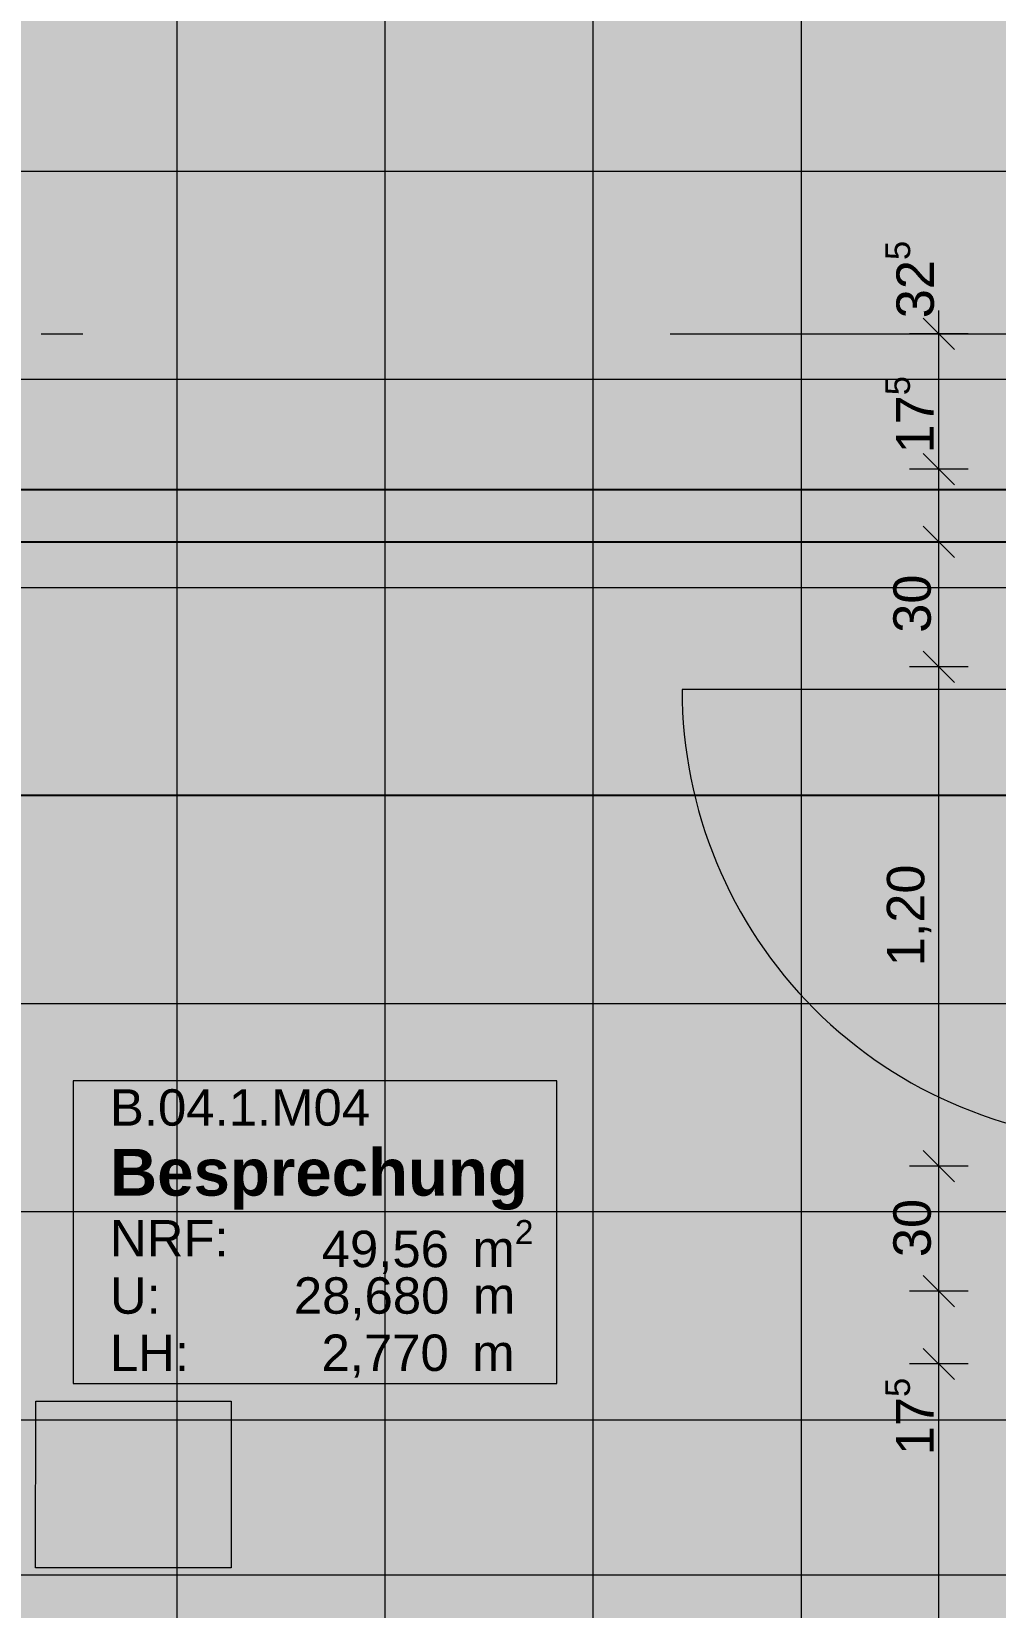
# Model space of a CAD drawing. Header units: metres. Extents: x -22.4 to 53.1, y 133.6 to 157.9.
# Drawn here: x -15.142 to -12.826, y 143.045 to 146.831 of the extents above; entities that cross this region are included whole.
import ezdxf

# ---------------------------------------------------------------- set-up
doc = ezdxf.new("R2010")
doc.units = ezdxf.units.M
doc.header["$MEASUREMENT"] = 0
doc.linetypes.add('Strichpunktlinie', pattern=[0.006703, 0.003528, -0.001764, 0, -0.001411])
for name, color, linetype in [('00  Raster', 7, 'Continuous'), ('40 Bemaßung 1_ 50 Bodenspiegel', 7, 'Continuous'), ('50 NUF - Raumstempel MIETERAUSBAU', 7, 'Continuous'), ('Neubau_20  Boden Aufbauten_Deckschraffur', 7, 'Continuous'), ('Neubau_20  Möbel', 7, 'Continuous'), ('Neubau_20 Wand Leichtbau MIETERAUSBAU', 7, 'Continuous'), ('Neubau_20 Wand Leichtbau MIETERAUSBAU_Schnittschraffur', 7, 'Continuous'), ('Neubau_20 Wand Leichtbau MIETERAUSBAU_Tür', 7, 'Continuous'), ('Neubau_50 NUF - Raumstempel MIETERAUSBAU', 7, 'Continuous')]:
    doc.layers.add(name, color=color, linetype=linetype)
doc.styles.add('ERSTELLTER_STIL_1', font='')
doc.styles.add('ERSTELLTER_STIL_3', font='')
doc.styles.get('ERSTELLTER_STIL_1').set_extended_font_data('Arial')
doc.styles.get('ERSTELLTER_STIL_3').set_extended_font_data('Arial', bold=True)

msp = doc.modelspace()

# ---------------------------------------------------------------- hatches: boundary and pattern name
at = {"layer": 'Neubau_20  Boden Aufbauten_Deckschraffur', "linetype": 'Continuous', "lineweight": 0, "true_color": 0xffffff}
msp.add_hatch(color=7, dxfattribs=at).paths.add_polyline_path([(-10.4166, 150.382), (-18.9066, 150.382), (-18.9066, 145.78), (-18.9066, 137.9199), (-12.5191, 137.9199), (-12.4315, 137.9199), (-12.4315, 143.6799), (-12.4941, 143.6799), (-12.4941, 145.73), (-12.3691, 145.73), (-9.8816, 145.7299), (-9.8816, 150.225), (-10.4166, 150.225)])
at = {"layer": 'Neubau_20  Boden Aufbauten_Deckschraffur', "linetype": 'Continuous', "lineweight": 18}
h = msp.add_hatch(dxfattribs=at)
h.set_pattern_fill('Verband__Quadrat__50x50__4D', color=6, style=0, pattern_type=2)
h.set_pattern_definition([(0, (-7.29265, 148.9955), (0, 0.5), []), (90, (-7.29265, 148.9955), (-0.5, 0), [])])
h.paths.add_polyline_path([(-10.4166, 150.382), (-18.9066, 150.382), (-18.9066, 145.78), (-18.9066, 137.9199), (-12.5191, 137.9199), (-12.4315, 137.9199), (-12.4315, 143.6799), (-12.4941, 143.6799), (-12.4941, 145.73), (-12.3691, 145.73), (-9.8816, 145.7299), (-9.8816, 150.225), (-10.4166, 150.225)])
at = {"layer": 'Neubau_20 Wand Leichtbau MIETERAUSBAU_Schnittschraffur', "linetype": 'Continuous', "lineweight": 18}
msp.add_hatch(color=9, dxfattribs=at).paths.add_polyline_path([(-18.9066, 145.605), (-12.494, 145.605), (-12.369, 145.73), (-18.9066, 145.73)])

# ---------------------------------------------------------------- linework, layer by layer
at = {"layer": '00  Raster', "color": 5, "linetype": 'Strichpunktlinie', "lineweight": 13, "ltscale": 1000}
msp.add_line((-20.4108, 146.1049), (33.1556, 146.1049), dxfattribs=at)
at = {"layer": '40 Bemaßung 1_ 50 Bodenspiegel', "color": 7, "linetype": 'Continuous', "lineweight": 13, "ltscale": 1000}
for p, q in [((-12.9621, 146.1049), (-12.9621, 146.1612)), ((-12.9246, 146.0674), (-12.9996, 146.1424)), ((-12.8918, 146.1049), (-13.0325, 146.1049)), ((-12.9621, 145.78), (-12.9621, 146.1049)), ((-12.9996, 145.8175), (-12.9246, 145.7425)), ((-12.8918, 145.78), (-13.0325, 145.78)), ((-12.9621, 145.605), (-12.9621, 145.78)), ((-12.9996, 145.6425), (-12.9246, 145.5675)), ((-12.8918, 145.605), (-13.0325, 145.605)), ((-12.9621, 145.305), (-12.9621, 145.605)), ((-12.9996, 145.3425), (-12.9246, 145.2675)), ((-12.8918, 145.305), (-13.0325, 145.305)), ((-12.9621, 144.1049), (-12.9621, 145.305)), ((-18.9066, 144.9977), (-12.5441, 144.9977)), ((-12.9996, 144.1424), (-12.9246, 144.0674)), ((-12.8918, 144.1049), (-13.0325, 144.1049)), ((-12.9621, 143.8049), (-12.9621, 144.1049)), ((-12.9996, 143.8424), (-12.9246, 143.7674)), ((-12.8918, 143.8049), (-13.0325, 143.8049)), ((-12.9621, 143.6299), (-12.9621, 143.8049)), ((-12.9996, 143.6674), (-12.9246, 143.5924)), ((-12.8918, 143.6299), (-13.0325, 143.6299)), ((-12.9621, 138.5399), (-12.9621, 143.6299)), ((-18.9066, 143.1229), (-12.5441, 143.1229))]:
    msp.add_line(p, q, dxfattribs=at)
at = {"layer": 'Neubau_20  Möbel', "color": 9, "linetype": 'Continuous', "lineweight": 18, "ltscale": 1000, "flags": 128}
msp.add_lwpolyline([(-15.1322, 143.1403), (-15.1321, 143.5403), (-14.6621, 143.5402), (-14.6622, 143.1402)], close=True, dxfattribs=at)
at = {"layer": 'Neubau_20 Wand Leichtbau MIETERAUSBAU', "color": 7, "linetype": 'Continuous', "lineweight": 25, "ltscale": 1000, "flags": 128}
for points in [[(-12.369, 145.73), (-18.9066, 145.73)], [(-18.9066, 145.605), (-12.494, 145.605)]]:
    msp.add_lwpolyline(points, dxfattribs=at)
at = {"layer": 'Neubau_20 Wand Leichtbau MIETERAUSBAU_Tür', "color": 7, "linetype": 'Continuous', "lineweight": 18, "ltscale": 1000}
msp.add_line((-12.494, 145.25), (-13.579, 145.25), dxfattribs=at)
at = {"layer": 'Neubau_20 Wand Leichtbau MIETERAUSBAU_Tür', "color": 7, "linetype": 'Continuous', "lineweight": 13, "ltscale": 1000}
msp.add_arc((-12.494, 145.25), 1.085, 179.9993, 269.9993, dxfattribs=at)
at = {"layer": 'Neubau_50 NUF - Raumstempel MIETERAUSBAU', "color": 7, "linetype": 'Continuous', "lineweight": 13, "ltscale": 1000}
for p, q in [((-13.8799, 144.3099), (-15.0421, 144.3099)), ((-15.0421, 144.3099), (-15.0421, 143.5831)), ((-13.8799, 143.5831), (-13.8799, 144.3099)), ((-15.0421, 143.5831), (-13.8799, 143.5831))]:
    msp.add_line(p, q, dxfattribs=at)

# ---------------------------------------------------------------- texts
at = {"layer": '40 Bemaßung 1_ 50 Bodenspiegel', "color": 7, "linetype": 'Continuous', "lineweight": 13, "char_height": 0.09, "attachment_point": 7, "rotation": 90, "style": 'ERSTELLTER_STIL_1'}
for s, insert in [('\\A1;{\\pql;\\fArial|b0|i0|c0|p38;32\\fArial|b0|i0|c0|p38;\\A1{\\H.66x;\\S5^  ;}}', (-12.9477, 146.1424)), ('\\A1;{\\pql;\\fArial|b0|i0|c0|p38;17\\fArial|b0|i0|c0|p38;\\A1{\\H.66x;\\S5^  ;}}', (-12.9483, 145.8175)), ('\\A1;{\\pql;\\fArial|b0|i0|c0|p38;17\\fArial|b0|i0|c0|p38;\\A1{\\H.66x;\\S5^  ;}}', (-12.9483, 143.4107))]:
    msp.add_mtext(s, dxfattribs=dict(at, insert=insert))
for s, insert, width in [('\\A1;{\\pql;\\fArial|b0|i0|c0|p38;30}', (-12.9801, 145.3867), 0.136595), ('\\A1;{\\pql;\\fArial|b0|i0|c0|p38;1,20}', (-12.9801, 144.5852), 0.239452), ('\\A1;{\\pql;\\fArial|b0|i0|c0|p38;30}', (-12.9801, 143.8866), 0.136595)]:
    msp.add_mtext(s, dxfattribs=dict(at, insert=insert, width=width))
at = {"layer": '50 NUF - Raumstempel MIETERAUSBAU', "color": 7, "linetype": 'Continuous', "lineweight": 18, "attachment_point": 1}
for s, insert, char_height, style in [('\\A1;{\\pql;\\pt0;\\fArial|b0|i0|c0|p38;B.04.1.M04}', (-14.9537, 144.2899), 0.0875, 'ERSTELLTER_STIL_1'), ('\\A1;{\\pqj;\\pt0;\\fArial|b1|i0|c0|p38;Besprechung}', (-14.9537, 144.1467), 0.1125, 'ERSTELLTER_STIL_3'), ('\\A1;{\\pqj;\\pt0;\\fArial|b0|i0|c0|p38;NRF: }', (-14.9537, 143.9756), 0.0875, 'ERSTELLTER_STIL_1'), ('\\A1;{\\pql;\\pt0,0.1;\\fArial|b0|i0|c0|p38;49,56\\fArial|b0|i0|c0|p38;\\A1{\\H.66x;\\S^  ;}\\fArial|b0|i0|c0|p38; m\\fArial|b0|i0|c0|p38;\\A1{\\H.66x;\\S2^  ;}}', (-14.4449, 143.9756), 0.0875, 'ERSTELLTER_STIL_1'), ('\\A1;{\\pqj;\\pt0;\\fArial|b0|i0|c0|p38;U: }', (-14.9537, 143.8381), 0.0875, 'ERSTELLTER_STIL_1'), ('\\A1;{\\pql;\\pt0,0.1;\\fArial|b0|i0|c0|p38;28,680\\fArial|b0|i0|c0|p38;\\A1{\\H.66x;\\S^  ;}\\fArial|b0|i0|c0|p38; m\\fArial|b0|i0|c0|p38;\\A1{\\H.66x;\\S^  ;}}', (-14.5118, 143.8381), 0.0875, 'ERSTELLTER_STIL_1'), ('\\A1;{\\pqj;\\pt0;\\fArial|b0|i0|c0|p38;LH: }', (-14.9537, 143.7006), 0.0875, 'ERSTELLTER_STIL_1'), ('\\A1;{\\pql;\\pt0,0.1;\\fArial|b0|i0|c0|p38;2,770\\fArial|b0|i0|c0|p38;\\A1{\\H.66x;\\S^  ;}\\fArial|b0|i0|c0|p38; m\\fArial|b0|i0|c0|p38;\\A1{\\H.66x;\\S^  ;}}', (-14.4454, 143.7006), 0.0875, 'ERSTELLTER_STIL_1')]:
    msp.add_mtext(s, dxfattribs=dict(at, insert=insert, char_height=char_height, style=style))

doc.saveas('drawing.dxf')
